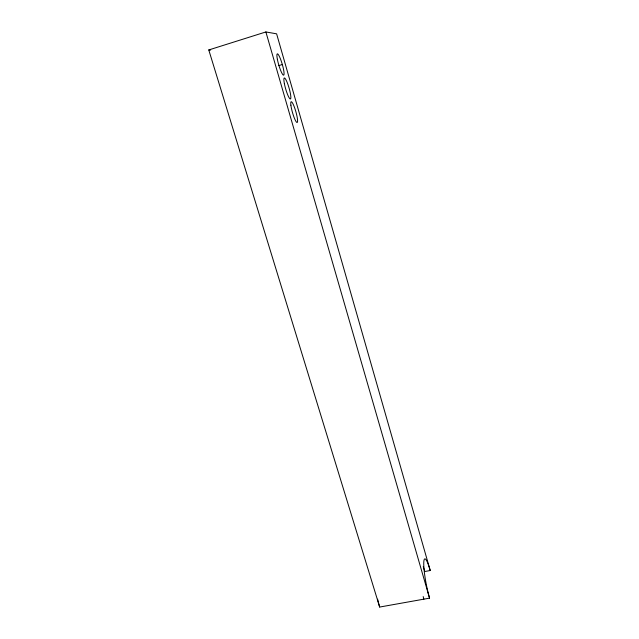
<?xml version="1.0" encoding="UTF-8"?>
<svg xmlns="http://www.w3.org/2000/svg" width="639" height="639" viewBox="0 0 639 639"><rect width="100%" height="100%" fill="white"/><g stroke="black" fill="none" stroke-linecap="round" stroke-linejoin="round"><path stroke-width="0.96" d="M430.223 570.515A25.792 3.538 78.8 0 0 423.753 562.983A25.792 3.538 78.8 0 0 429.56 598.144L379.678 607.05L208.777 49.954L265.88 31.95L276.615 33.827L430.223 570.515L424.823 571.514L423.258 566.585M278.772 65.609L282.326 64.523M208.777 49.954L210.654 50.058M265.88 31.95L429.56 598.144M423.178 596.546L423.873 599.158M379.678 607.05A25.512 4.785 79.6 0 1 377.609 599.174M277.366 59.283A11.127 1.773 73.5 0 0 283.572 75.186A11.127 1.773 73.5 0 0 280.497 59.044A11.127 1.773 73.5 0 0 277.366 59.283M284.355 83.541A10.967 1.765 73.8 0 0 290.418 98.981A10.967 1.765 73.8 0 0 287.326 82.83A10.967 1.765 73.8 0 0 284.355 83.541M290.889 105.211A10.815 1.749 74 0 0 296.648 122.289A10.815 1.749 74 0 0 294.954 108.742A10.815 1.749 74 0 0 290.889 105.211"/></g></svg>
